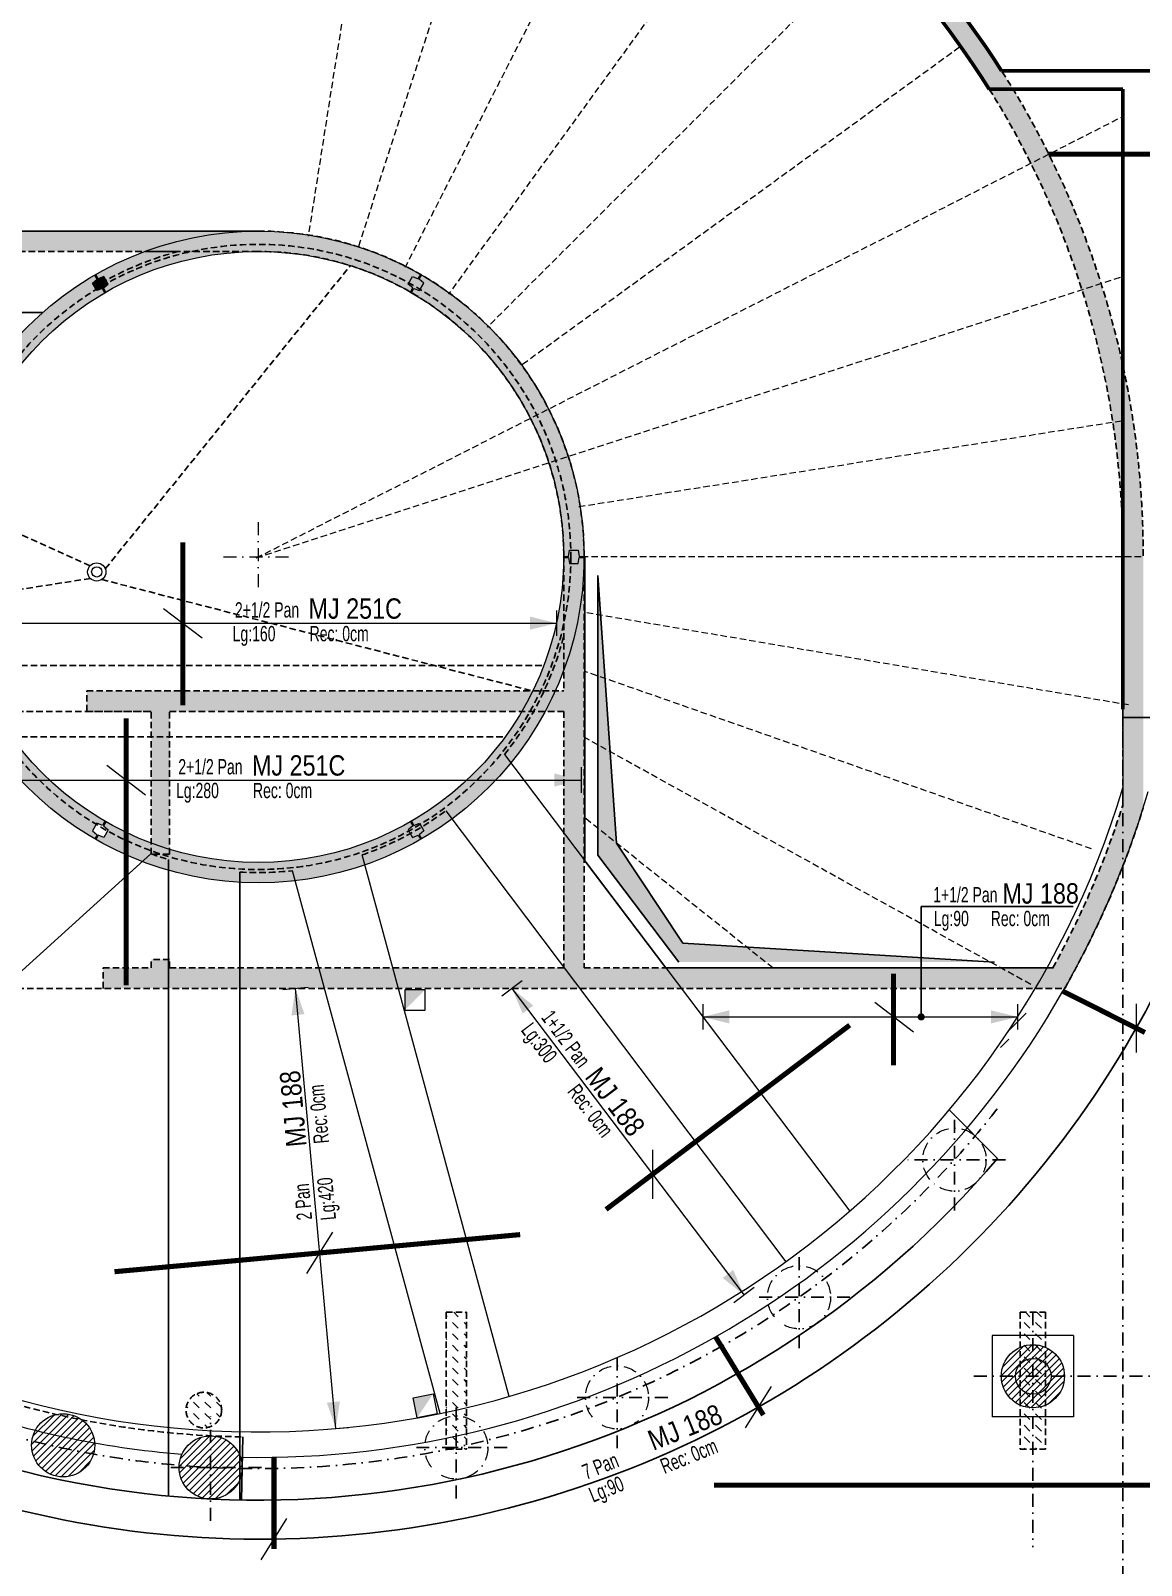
# Model space of a CAD drawing. Header units: millimetres. Extents: x 18070 to 23320, y -49066 to -44866.
# Drawn here: x 19212 to 20303, y -47975 to -46468 of the extents above; entities that cross this region are included whole.
import ezdxf

# ---------------------------------------------------------------- set-up
doc = ezdxf.new("R2010")
doc.units = ezdxf.units.MM
for name, pattern in [('CACHE', [9.524999999999999, 6.35, -3.175]), ('CACHEX2', [19.049999999999997, 12.7, -6.35]), ('TIRETPTX2', [50.8, 25.4, -12.7, 0, -12.7])]:
    doc.linetypes.add(name, pattern=pattern)
for name, color, linetype in [('01_ARMA_INF', 50, 'Continuous'), ('01_linteaux', 2, 'Continuous'), ('01_murs_sup', 2, 'CACHEX2'), ('01_poch_murs', 253, 'Continuous'), ('01_texte', 230, 'Continuous')]:
    doc.layers.add(name, color=color, linetype=linetype)
for name, color, linetype, lineweight in [('01_murs_coup', 5, 'Continuous', 60), ('01_PIEUX', 5, 'Continuous', 60), ('01_poutres', 2, 'Continuous', 18), ('01_résv', 32, 'Continuous', 9)]:
    doc.layers.add(name, color=color, linetype=linetype, lineweight=lineweight)
doc.styles.add('PATIO', font='ARIALN.TTF')
pattern_1 = [(135, (18924.73491494243, -36482.91934274104), (-11.22532015133644, 8.881784197001252e-16), [7.9375, -7.9375])]

msp = doc.modelspace()

# ---------------------------------------------------------------- hatches: boundary and pattern name
at = {"layer": '01_linteaux', "ltscale": 0.5}
h = msp.add_hatch(dxfattribs=at)
h.set_pattern_fill('DASH', color=256, scale=2.5, angle=135)
h.set_pattern_definition(pattern_1)
h.paths.add_polyline_path([(20485.5342813423, -45155.18701658654), (20093.45539899807, -45155.18701658654), (20028.39875251011, -45155.18701658654), (19909.01465041907, -45155.18643605751), (19909.01465041907, -45171.18643605751), (20028.39875251011, -45171.18701658654), (20093.45539899807, -45171.18701658654), (20469.5342813423, -45171.18701658654), (20469.5342813423, -45214.78487494629), (20485.5342813423, -45214.78487494629)])
edge = h.paths.add_edge_path()
edge.add_line((19909.01465041907, -45171.19132989904), (19909.01465041907, -45155.18154221596))
edge.add_arc((19952.25211108842, -46399.15639228192), 1244.726036363729, 91.99065690945935, 105.4374049301707)
edge.add_line((19620.92413838426, -45199.33778928166), (19625.80318137161, -45214.58948040025))
edge.add_arc((19952.25211108841, -46399.15639228194), 1228.726036363746, 100.96876842156871, 105.4074106085811, ccw=False)
edge.add_line((19718.45763075048, -45192.87789483549), (19718.45763075048, -45636.84893936849))
edge.add_line((19718.45763075048, -45636.84893936849), (19736.45763075048, -45636.84893936849))
edge.add_line((19736.45763075048, -45636.84893936849), (19736.45763075048, -45189.52817886517))
edge.add_arc((19952.25211108843, -46399.15639228193), 1228.726036363744, 92.01658912154511, 100.11500619332628, ccw=False)
edge = h.paths.add_edge_path()
edge.add_line((19531.18038225383, -45244.83136369839), (19525.67625191324, -45229.80788051534))
edge.add_arc((19952.25211108848, -46399.15639228192), 1244.726036363746, 110.0418623549682, 114.5318347731398)
edge.add_line((19435.44338836335, -45266.79088162865), (19435.44338836335, -45284.40242097103))
edge.add_arc((19952.25211108843, -46399.15639228193), 1228.726036363745, 110.0408287200942, 114.8728105389151, ccw=False)
edge = h.paths.add_edge_path()
edge.add_line((19435.44338836335, -45284.40242097103), (19435.44338836335, -45266.79088162865))
edge.add_arc((19952.25211108843, -46399.15639228193), 1244.726036363738, 114.5318347731374, 132.2435410596627)
edge.add_line((19115.44351090012, -45477.69327731059), (19115.44351090012, -45651.84778751363))
edge.add_line((19115.44351090012, -45651.84778751363), (19435.44338836335, -45651.84778751363))
edge.add_line((19435.44338836335, -45651.84778751363), (19435.44338836335, -45633.84778751363))
edge.add_line((19435.44338836335, -45633.84778751363), (19131.44351090012, -45633.84778751363))
edge.add_line((19131.44351090012, -45633.84778751363), (19131.44351090012, -45484.80366259001))
edge.add_arc((19952.25211108843, -46399.15639228193), 1228.726036363742, 114.87281053891479, 131.9141195546824, ccw=False)
edge = h.paths.add_edge_path()
edge.add_line((19572.49192625213, -45633.84778751363), (19435.44338836335, -45633.84778751363))
edge.add_line((19435.44338836335, -45633.84778751363), (19435.44338836335, -45651.84778751363))
edge.add_line((19435.44338836335, -45651.84778751363), (19554.49192641156, -45651.84778751363))
edge.add_line((19554.49192641156, -45651.84778751363), (19554.49192641156, -46108.2813889004))
edge.add_arc((19418.95982683923, -46983.34305218502), 885.4952651284777, 80.01527817756141, 81.19581832157007, ccw=False)
edge.add_line((19572.49192641156, -46111.25947880122), (19572.49192641156, -46034.12502907624))
edge.add_line((19572.49192641156, -46034.12502907624), (19926.45763071052, -46034.12502907624))
edge.add_line((19926.45763071052, -46034.12502907624), (19926.45763071052, -46257.70688740903))
edge.add_arc((19418.95982683929, -46983.34305218502), 885.4952651284707, 55.03170159053012, 88.93337311105837)
edge.add_line((19435.44338836335, -46098.00122172381), (19435.44338836335, -46118.00476795205))
edge.add_arc((19418.9598268393, -46983.34305218502), 865.4952651284641, -2.2737367544323206e-13, 88.90872238282162, ccw=False)
edge.add_line((20284.45509196776, -46983.34305218502), (20284.45509196776, -46984.53463585521))
edge.add_line((20284.45509196776, -46984.53463585522), (20304.45429022871, -46984.53463585522))
edge.add_arc((19418.95982683931, -46983.34305218502), 885.495265128459, 359.9228988132044, 397.7134231330929)
edge.add_line((20119.4576372413, -46441.67462760507), (20119.45764074513, -46129.17377057226))
edge.add_line((20119.45764074513, -46129.17377057226), (20284.45763425432, -46129.17377057226))
edge.add_line((20284.45763425432, -46129.17377057226), (20284.45763075049, -46329.17377046958))
edge.add_line((20284.45763075049, -46329.17377046958), (20304.45763075049, -46329.17377046958))
edge.add_line((20304.45763075049, -46329.17377046958), (20304.45763075049, -46108.57192010213))
edge.add_line((20304.45763075049, -46108.57192010213), (20284.45763075049, -46108.57192010213))
edge.add_line((20284.45763075049, -46108.57192010213), (20284.45763075049, -46113.17377057226))
edge.add_line((20284.45763075049, -46113.17377057225), (19944.45763071052, -46113.17377057225))
edge.add_line((19944.45763071052, -46113.17377057225), (19944.45763071053, -45843.17893171888))
edge.add_line((19944.45763071053, -45843.17893171888), (19926.45763071053, -45832.78662687347))
edge.add_line((19926.45763071053, -45832.78662687347), (19926.45763071053, -46016.12502892467))
edge.add_line((19926.45763071053, -46016.12502892467), (19572.49192625213, -46016.12502892467))
edge.add_line((19572.49192625213, -46016.12502892467), (19572.49192625213, -45633.84778751362))
edge = h.paths.add_edge_path(flags=16)
edge.add_line((19944.45763420096, -46130.17377057226), (20017.20763391185, -46130.17377057226))
edge.add_line((20017.20763391185, -46130.17377057226), (20017.20763042141, -46309.17375906421))
edge.add_line((20017.20763042141, -46309.17375906422), (19993.06576547599, -46309.17375906422))
edge.add_arc((19418.9598268393, -46983.34305218508), 885.4952651285021, 49.58310368497842, 53.59773383139115)
edge.add_line((19944.45763071052, -46270.63418968124), (19944.45763420096, -46130.17377057227))
h.paths.add_polyline_path([(19949.99291063444, -46138.17377053527), (20002.95763423821, -46138.17377053527), (19961.68767734763, -46154.78484947961), (19949.99290771417, -46265.97660699657)], flags=0)
h.paths.add_polyline_path([(20035.20763038148, -46130.17377057226), (20099.45763720137, -46130.17377057226), (20099.4576372413, -46309.17375906422), (20035.20763074089, -46309.17375906422), (20035.20763042141, -46309.17375906422)], flags=16)
h.paths.add_polyline_path([(20040.20763050128, -46138.17377053527), (20093.17235410505, -46138.17377053527), (20051.90239721446, -46154.78484947961), (20040.20762769096, -46297.94005136532)], flags=0)
edge = h.paths.add_edge_path(flags=16)
edge.add_line((20015.75493447906, -46329.17375906422), (20099.4576372413, -46329.17375906422))
edge.add_line((20099.4576372413, -46329.17375906422), (20099.4576372413, -46416.75272875635))
edge.add_arc((19418.95982683933, -46983.34305218498), 885.4952651284129, 39.78115545620441, 47.62597131947567)
at = {"layer": '01_murs_sup', "ltscale": 0.5}
h = msp.add_hatch(dxfattribs=at)
h.set_pattern_fill('DASH', color=256, scale=2.5, angle=135)
h.set_pattern_definition(pattern_1)
edge = h.paths.add_edge_path()
edge.add_line((19435.44338836335, -46664.53463585522), (19435.44338836335, -46684.53463585522))
edge.add_arc((19435.44338836335, -46984.53463585522), 300, 0, 90, ccw=False)
edge.add_line((19735.44338836335, -46984.53463585522), (19755.44097050254, -46984.53463585522))
edge.add_line((19755.44097050254, -46984.53463585522), (19755.44097050254, -46983.29068044215))
edge.add_arc((19435.44338836335, -46984.53463585522), 319.9999999999985, 0.2227299205667671, 90)
h.paths.add_polyline_path([(19435.44338836335, -46664.53463585519), (19135.44351090379, -46664.53463585519), (19135.44351090379, -46597.84305237795), (19115.44351090379, -46597.84305237795), (19115.44351090379, -46664.53463585519), (18988.61304737689, -46664.53463585519), (18988.61304737689, -46684.53463585519), (19435.44338836335, -46684.53463585519)])
h.paths.add_polyline_path([(18855.41304730946, -46664.53463585519), (18574.28898273757, -46664.53463585519), (18478.23172550834, -46984.53463585522), (18494.93703878485, -46984.53463585522), (18584.99071743725, -46684.53463585519), (18855.41304730946, -46684.53463585519)])
h.paths.add_polyline_path([(19435.44338836335, -47116.1737771608), (19267.01875473191, -47116.1737771608), (19267.01875473191, -47136.1737771608), (19330.41304730946, -47136.1737771608), (19330.41304730946, -47276.57377346772), (19348.41304730946, -47276.57377346772), (19348.41304730946, -47136.1737771608), (19435.44338836335, -47136.1737771608)])
edge = h.paths.add_edge_path()
edge.add_line((19755.44097050254, -46984.53463585522), (19735.44097050254, -46984.53463585522))
edge.add_line((19735.44097050254, -46984.53463585522), (19735.44097050254, -47116.1737771608))
edge.add_line((19735.44097050254, -47116.1737771608), (19435.44338836335, -47116.1737771608))
edge.add_line((19435.44338836335, -47116.1737771608), (19435.44338836335, -47136.1737771608))
edge.add_line((19435.44338836335, -47136.1737771608), (19735.44097050254, -47136.1737771608))
edge.add_line((19735.44097050254, -47136.1737771608), (19735.44097050254, -47388.17377232661))
edge.add_line((19735.44097050254, -47388.17377232661), (19435.44338836335, -47388.17377232661))
edge.add_line((19435.44338836335, -47388.17377232661), (19435.44338836335, -47408.17377232661))
edge.add_line((19435.44338836335, -47408.17377232661), (20227.35182875114, -47408.17377232661))
edge.add_arc((19435.44338836338, -46957.83831731274), 910.9999999999645, 330.3743608295093, 342.5367564651805)
edge.add_line((20304.45509196776, -47231.22386740369), (20304.45509196776, -46984.53463585522))
edge.add_line((20304.45509196776, -46984.53463585522), (20284.45509196776, -46984.53463585522))
edge.add_line((20284.45509196776, -46984.53463585522), (20284.45509196776, -47228.13468640176))
edge.add_arc((19435.44338836324, -46957.83831731268), 891.0000000001079, 331.11976773623934, 342.34029917019205, ccw=False)
edge.add_line((20215.6307992833, -47388.17377232661), (19755.44097050254, -47388.17377232661))
edge.add_line((19755.44097050254, -47388.17377232661), (19755.44097050254, -46984.53463585522))
h.paths.add_polyline_path([(19435.44338836335, -47388.17377232661), (19348.41304730946, -47388.17377232661), (19348.41304730946, -47379.77377360259), (19330.41304730946, -47379.77377360259), (19330.41304730946, -47388.17377232661), (19283.09291070187, -47388.17377232661), (19283.09291070187, -47408.17377232661), (19435.44338836335, -47408.17377232661)])
h.paths.add_polyline_path([(18351.40344505997, -47408.27544287835), (18983.58461931591, -47408.17377232661), (18983.58461931591, -47388.1737723266), (18373.77307516043, -47388.17377232661), (18449.41816377732, -47136.1737771608), (19142.41304742273, -47136.1737771608), (19142.41304742273, -47388.17377232661), (19086.78461945077, -47388.17377232661), (19086.78461945077, -47408.17377232661), (19179.892910567, -47408.17377232661), (19179.892910567, -47388.17377232661), (19160.41304742273, -47388.17377232661), (19160.41304742273, -47116.1737771608), (18455.42174235414, -47116.1737771608), (18494.93703878485, -46984.53463585522), (18478.23172550834, -46984.53463585522)])
h = msp.add_hatch(dxfattribs=at)
h.set_pattern_fill('DASH', color=256, scale=2.5, angle=135)
h.set_pattern_definition(pattern_1)
h.paths.add_polyline_path([(19639.93534080166, -47726.29128235606), (19619.93534080166, -47726.29128235606), (19619.93534080166, -47860.83708097167), (19639.93534080166, -47860.83708097167)])
h.paths.add_polyline_path([(20208.45763368088, -47726.29128235606), (20183.45763368088, -47726.29128235606), (20183.45763368088, -47860.83708097167), (20208.45763368088, -47860.83708097167)])
h = msp.add_hatch(dxfattribs=at)
h.set_pattern_fill('DASH', color=256, scale=2.5, angle=135)
h.set_pattern_definition([(135, (-3376.1734109852, -36504.9155691683), (-11.22532015133644, 8.881784197001252e-16), [7.9375, -7.9375])])
h.paths.add_polyline_path([(19392.26798695555, -47808.09918019835, 0.6101115208061579), (19364.59291063444, -47822.33708109206, 0.576332586662007), (19390.79657920739, -47837.51918086028)])
h.paths.add_polyline_path([(19392.26798695555, -47808.09918019835), (19390.79657920739, -47837.51918086028, 0.2687677822071408), (19399.59291063444, -47822.33708109206, 0.2421499841195044)])
at = {"layer": '01_poch_murs', "ltscale": 0.5}
h = msp.add_hatch(dxfattribs=at)
h.set_pattern_fill('DOTS', color=256, scale=2)
h.set_pattern_definition([(0, (4818.940531018579, -29823.22336142443), (1.5875, 3.175), [0, -3.175])])
edge = h.paths.add_edge_path()
edge.add_line((19718.71881641595, -47133.38030042632), (19701.01410216267, -47124.07744639063))
edge.add_arc((19435.44338836335, -46984.53463585522), 300.0000000000003, 276.5946333355052, 332.2805421464702, ccw=False)
edge.add_line((19469.8966197943, -47282.54969393781), (19453.93273070478, -47304.0000396469))
edge.add_arc((19435.44338836335, -46984.53463585522), 319.9999999999986, 273.312348763329, 332.2805421464704)
edge = h.paths.add_edge_path()
edge.add_line((19746.39257999668, -47060.1031492889), (19746.39257999668, -46984.53463585522))
edge.add_line((19746.39257999668, -46984.53463585522), (19735.44338836335, -46984.53463585522))
edge.add_arc((19435.44338836335, -46984.53463585522), 300, -27.677448900933086, 6.821210263296962e-13, ccw=False)
edge.add_line((19701.11634279804, -47123.88269390391), (19718.56230156189, -47133.29806047479))
edge.add_arc((19445.07413493783, -46987.42369074868), 309.9598506684039, 331.9252273199261, 346.4390136200825)
edge = h.paths.add_edge_path()
edge.add_line((19755.44338836335, -46984.53463585522), (19746.39257999668, -46984.53463585522))
edge.add_line((19746.39257999668, -46984.53463585522), (19746.39257999668, -47060.1031492889))
edge.add_arc((19435.44338836335, -46984.53463585521), 319.9999999999998, 346.3404843669841, 359.9999999999991)
edge = h.paths.add_edge_path()
edge.add_line((19746.39257999668, -46908.96612242154), (19746.39257999668, -46984.53463585522))
edge.add_line((19746.39257999668, -46984.53463585522), (19755.44338836335, -46984.53463585522))
edge.add_arc((19435.44338836334, -46984.53463585522), 320.0000000000036, 9.770663981455814e-13, 13.65951563301578)
edge = h.paths.add_edge_path()
edge.add_arc((19435.44338836335, -46984.53463585521), 300.000000000009, 270, 276.59463333550497, ccw=False)
edge.add_line((19435.44338836335, -47284.53463585522), (19435.44338836335, -47304.53463585522))
edge.add_arc((19435.44338836335, -46984.53463585525), 319.9999999999745, 269.9999999999987, 273.3123487633279)
edge.add_line((19453.93273070478, -47304.0000396469), (19469.8966197943, -47282.5496939378))
edge = h.paths.add_edge_path()
edge.add_line((19283.50140106524, -46720.36339405183), (19285.87660939875, -46724.47737556403))
edge.add_arc((19435.44338836335, -46984.53463585522), 300.0000000000018, 90.00000000000102, 119.90450698992771, ccw=False)
edge.add_line((19435.44338836335, -46684.53463585522), (19435.44338836335, -46664.53463585522))
edge.add_arc((19435.44338836335, -46984.53463585523), 320.0000000000146, 90.0000000000016, 119.9104753080759)
edge.add_line((19275.87659637789, -46707.15684493555), (19278.25159637787, -46711.27046560348))
edge.add_line((19278.25159637787, -46711.27046560348), (19283.94774880058, -46709.13649100726))
edge.add_line((19283.94774880057, -46709.13649100726), (19288.19755348795, -46716.49736864804))
edge.add_line((19288.19755348795, -46716.49736864805), (19283.50140106524, -46720.36339405184))
edge = h.paths.add_edge_path()
edge.add_line((19588.28377532079, -46720.86339405183), (19585.90044940419, -46724.99143563039))
edge.add_arc((19435.44338836335, -46984.53463585522), 300, 0, 59.899152323313615, ccw=False)
edge.add_line((19735.44338836335, -46984.53463585522), (19746.39257999668, -46984.53463585522))
edge.add_line((19746.39257999668, -46984.53463585522), (19746.39257999668, -46908.96612242154))
edge.add_arc((19435.44338836334, -46984.53463585522), 320.0000000000056, 13.65951563301467, 59.90545530901623)
edge.add_line((19595.90046392626, -46707.67090240175), (19593.53358000817, -46711.77046560348))
edge.add_line((19593.53358000817, -46711.77046560346), (19598.22973243089, -46715.63649100726))
edge.add_line((19598.22973243089, -46715.63649100726), (19593.97992774351, -46722.99736864804))
edge.add_line((19593.97992774351, -46722.99736864805), (19588.28377532079, -46720.86339405183))
edge = h.paths.add_edge_path()
edge.add_line((19585.03447072869, -46724.49135469463), (19587.41774991702, -46720.36339405183))
edge.add_line((19587.41774991702, -46720.36339405183), (19582.72159749431, -46716.49736864805))
edge.add_line((19582.72159749431, -46716.49736864805), (19586.97140218168, -46709.13649100727))
edge.add_line((19586.97140218168, -46709.13649100727), (19592.66755460439, -46711.27046560348))
edge.add_line((19592.66755460439, -46711.27046560348), (19595.03448233023, -46707.17082652448))
edge.add_arc((19435.44338836334, -46984.53463585522), 320.0000000000056, 60.08450469353757, 89.99999999999868)
edge.add_line((19435.44338836335, -46664.53463585522), (19435.44338836335, -46684.53463585522))
edge.add_arc((19435.44338836335, -46984.53463585522), 300, 60.09013834427719, 90, ccw=False)
edge = h.paths.add_edge_path()
edge.add_line((19282.63537566146, -47248.20587765846), (19285.0105839949, -47244.09189614638))
edge.add_arc((19435.44338836335, -46984.53463585522), 299.9999999999964, 207.6774489009329, 239.9045069899285, ccw=False)
edge.add_line((19169.77043392866, -47123.88269390391), (19147.37721763506, -47123.88269390391))
edge.add_arc((19435.44338836335, -46984.53463585522), 319.9999999999995, 205.8147386665101, 239.9104753080765)
edge.add_line((19275.01057097405, -47261.41242677484), (19277.38557097408, -47257.29880610681))
edge.add_line((19277.38557097408, -47257.29880610682), (19272.68941855137, -47253.43278070302))
edge.add_line((19272.68941855137, -47253.43278070302), (19276.93922323875, -47246.07190306224))
edge.add_line((19276.93922323875, -47246.07190306224), (19282.63537566146, -47248.20587765846))
edge = h.paths.add_edge_path()
edge.add_line((19285.87660939869, -47244.59189614636), (19283.50140106524, -47248.70587765845))
edge.add_line((19283.50140106524, -47248.70587765845), (19288.19755348795, -47252.57190306223))
edge.add_line((19288.19755348795, -47252.57190306223), (19283.94774880057, -47259.93278070301))
edge.add_line((19283.94774880057, -47259.93278070302), (19278.25159637786, -47257.79880610681))
edge.add_line((19278.25159637786, -47257.7988061068), (19275.87659637783, -47261.91242677483))
edge.add_arc((19435.44338836335, -46984.53463585522), 319.9999999999995, 240.0895246919099, 269.9999999999996)
edge.add_line((19435.44338836335, -47304.53463585522), (19435.44338836335, -47284.53463585522))
edge.add_arc((19435.44338836335, -46984.53463585522), 299.9999999999964, 240.09549301005768, 270, ccw=False)
edge = h.paths.add_edge_path()
edge.add_line((19130.69206843467, -46984.02671628314), (19135.4438050303, -46984.03463585513))
edge.add_arc((19435.44338836335, -46984.53463585522), 300, 120.0954930100568, 179.9045069899198, ccw=False)
edge.add_line((19285.01058399497, -46724.97737556403), (19282.63537566146, -46720.86339405183))
edge.add_line((19282.63537566146, -46720.86339405183), (19276.93922323875, -46722.99736864805))
edge.add_line((19276.93922323875, -46722.99736864805), (19272.68941855137, -46715.63649100726))
edge.add_line((19272.68941855137, -46715.63649100726), (19277.38557097408, -46711.77046560348))
edge.add_line((19277.38557097408, -46711.77046560348), (19275.01057097411, -46707.65684493555))
edge.add_arc((19435.44338836337, -46984.53463585523), 320.0000000000282, 120.0895246919103, 164.9668322005927)
edge.add_line((19126.39512039793, -46901.53362340611), (19126.39512039793, -46978.03463585515))
edge.add_line((19126.39512039793, -46978.03463585515), (19129.69338836334, -46978.03463585515))
edge.add_line((19129.69338836334, -46978.03463585515), (19130.69206843467, -46984.02671628314))
edge = h.paths.add_edge_path()
edge.add_line((19129.69338836334, -46991.03463585516), (19126.39512039793, -46991.03463585517))
edge.add_line((19126.39512039793, -46991.03463585516), (19126.39512039793, -47067.53564830432))
edge.add_arc((19435.44338836354, -46984.53463585515), 320.0000000002, 195.0331677994085, 205.8147386665079)
edge.add_line((19147.37721763506, -47123.88269390391), (19169.77043392866, -47123.88269390391))
edge.add_arc((19435.44338836331, -46984.53463585523), 299.9999999999652, 180.0954930100476, 207.6774489009338, ccw=False)
edge.add_line((19135.4438050303, -46985.03463585515), (19130.69206843467, -46985.04255542714))
edge.add_line((19130.69206843467, -46985.04255542714), (19129.69338836334, -46991.03463585516))
h = msp.add_hatch(color=256, dxfattribs=at)
h.dxf.hatch_style = 1
h.paths.add_polyline_path([(19283.93156167279, -46709.13649100726), (19278.23540925008, -46711.27046560348), (19277.04781159377, -46709.2134861238), (19276.18178618999, -46709.7134861238), (19277.3693838463, -46711.77046560348), (19272.67323142359, -46715.63649100726), (19276.92303611097, -46722.99736864805), (19282.61918853368, -46720.86339405183), (19283.80668853368, -46722.92020438582), (19284.67271393746, -46722.42020438582), (19283.48521393746, -46720.36339405183), (19288.18136636017, -46716.49736864805)])
h = msp.add_hatch(color=256, dxfattribs=at)
h.dxf.hatch_style = 1
h.paths.add_polyline_path([(19771.63852469813, -47041.72530254566), (19768.92170179075, -47041.26313966302), (19768.92170179075, -47101.37269507426), (19775.97881492211, -47103.84523787166)])
h.paths.add_polyline_path([(19768.92170179075, -47002.84106794612), (19768.92170179075, -47041.26313966302), (19771.63852469813, -47041.72530254566)])
h.paths.add_polyline_path([(19777.37882240882, -47123.88269390391), (19768.92170179075, -47123.88269390391), (19768.92170179075, -47159.75915682191), (19780.30334331888, -47165.73958374707)])
h.paths.add_polyline_path([(19775.97881492211, -47103.84523787166), (19768.92170179075, -47101.37269507426), (19768.92170179075, -47123.88269390391), (19777.37882240882, -47123.88269390391)])
h.paths.add_polyline_path([(19781.00551901476, -47175.78939759936), (19768.92170179075, -47169.10149004462), (19768.92170179075, -47250.90912435408), (19787.27859873098, -47265.5721739017)])
h.paths.add_polyline_path([(19780.30334331888, -47165.73958374707), (19768.92170179075, -47159.75915682191), (19768.92170179075, -47169.10149004462), (19781.00551901476, -47175.78939759936)])
h.paths.add_polyline_path([(19768.92170179075, -47250.90912435408), (19768.92170179075, -47259.67878904824), (19805.01758880633, -47292.32689464523), (19787.27859873098, -47265.5721739017)])
h.paths.add_polyline_path([(19768.92170179075, -47259.67878904824), (19768.92170179075, -47277.28719212582), (19848.46859077771, -47382.44669143909), (19904.65442663987, -47382.44669143909), (19886.29142869004, -47365.83767734603), (19852.3853234517, -47363.7689839246), (19805.01758880633, -47292.32689464523)])
h.paths.add_polyline_path([(19914.99496710646, -47367.58894959262), (19886.29142869004, -47365.83767734603), (19904.65442663987, -47382.44669143909), (19933.59560232592, -47382.44669143909)])
h.paths.add_polyline_path([(19914.99496710646, -47367.58894959262), (19933.59560232592, -47382.44669143909), (20154.39718843139, -47382.44669143909), (20153.88701465802, -47382.16433074381)])
h = msp.add_hatch(dxfattribs=at)
h.set_pattern_fill('ANSI31', color=256, scale=2)
h.set_pattern_definition([(45, (-3376.1734109852, -36504.9155691683), (-4.490128060534576, 4.490128060534577), [])])
h.paths.add_polyline_path([(20189.45313584405, -47432.54907209302), (20189.45313584405, -47423.09663341689, -0.01290059025900647), (20164.45313584405, -47461.36665621542), (20164.45313584405, -47470.11342707125, 0.01266279094828498)])
h = msp.add_hatch(dxfattribs=at)
h.set_pattern_fill('ANSI31', color=256, scale=1.5)
h.set_pattern_definition([(45, (1987.465301440427, -39085.85836605733), (-3.367596045400932, 3.367596045400933), [])])
h.paths.add_polyline_path([(20196.15763368088, -47758.12604114874, 0.4142135623730951), (20165.15763368088, -47789.12604114874), (20196.15763368088, -47789.12604114874)])
h.paths.add_polyline_path([(20196.15763368088, -47789.12604114874), (20165.15763368088, -47789.12604114874, 0.4142135623730951), (20196.15763368088, -47820.12604114874)])
h.paths.add_polyline_path([(20196.15763368088, -47758.12604114874), (20196.15763368088, -47789.12604114874), (20227.15763368088, -47789.12604114874, 0.4142135623730951)])
h.paths.add_polyline_path([(20227.15763368088, -47789.12604114874), (20196.15763368088, -47789.12604114874), (20196.15763368088, -47820.12604114874, 0.4142135623730951)])
h = msp.add_hatch(dxfattribs=at)
h.set_pattern_fill('ANSI31', color=256, scale=1.5)
h.set_pattern_definition([(45, (1035.240722369399, -39153.64789407689), (-3.367596045400932, 3.367596045400933), [])])
h.paths.add_polyline_path([(19243.93305460985, -47825.9155691683, 0.4142135623730951), (19212.93305460985, -47856.9155691683), (19243.93305460985, -47856.9155691683)])
h.paths.add_polyline_path([(19243.93305460985, -47856.9155691683), (19212.93305460985, -47856.9155691683, 0.4142135623730951), (19243.93305460985, -47887.9155691683)])
h.paths.add_polyline_path([(19243.93305460985, -47825.9155691683), (19243.93305460985, -47856.9155691683), (19274.93305460985, -47856.9155691683, 0.4142135623730951)])
h.paths.add_polyline_path([(19274.93305460985, -47856.9155691683), (19243.93305460985, -47856.9155691683), (19243.93305460985, -47887.9155691683, 0.4142135623730951)])
h = msp.add_hatch(dxfattribs=at)
h.set_pattern_fill('ANSI31', color=256, scale=1.5)
h.set_pattern_definition([(45, (1180.046903339942, -39175.38697684664), (-3.367596045400932, 3.367596045400933), [])])
h.paths.add_polyline_path([(19388.73923558039, -47847.65465193805, 0.4142135623730951), (19357.73923558039, -47878.65465193805), (19388.73923558039, -47878.65465193805)])
h.paths.add_polyline_path([(19388.73923558039, -47878.65465193805), (19357.73923558039, -47878.65465193805, 0.4142135623730951), (19388.73923558039, -47909.65465193805)])
h.paths.add_polyline_path([(19388.73923558039, -47847.65465193805), (19388.73923558039, -47878.65465193805), (19419.73923558039, -47878.65465193805, 0.4142135623730951)])
h.paths.add_polyline_path([(19419.73923558039, -47878.65465193805), (19388.73923558039, -47878.65465193805), (19388.73923558039, -47909.65465193805, 0.4142135623730951)])

# ---------------------------------------------------------------- linework, layer by layer
at = {"layer": '01_ARMA_INF', "linetype": 'CACHE', "lineweight": 0, "ltscale": 4, "const_width": 5, "flags": 128}
for points in [[(20211.78453714308, -46588.9690630622), (20446.70832082376, -46588.9690630622)], [(19361.33781351845, -46970.27253180552), (19361.33781351846, -47130.27253180552)], [(19305.76390138328, -47143.16094586084), (19305.76390138329, -47405.17377232661)], [(20059.17629402546, -47393.64124257331), (20059.17629402546, -47483.64124257331)], [(20225.68915458008, -47411.08508120247), (20306.09930484206, -47451.51041651145)], [(19776.97948302913, -47625.33041407818), (20016.23782072899, -47444.3457521836)], [(19294.35354592431, -47686.47075657237), (19692.68935393948, -47650.02100961988)], [(19884.53877442292, -47750.45066532403), (19931.49145348883, -47827.2324725998)], [(19450.97786849143, -47868.70585978372), (19450.97786849143, -47958.70585978372)], [(19883.00825873258, -47896.00434204598), (20483.00825873258, -47896.00434204598)]]:
    msp.add_lwpolyline(points, dxfattribs=at)
at = {"layer": '01_linteaux', "ltscale": 0.5}
for p, q in [((19435.44338836332, -46664.53463585519), (18644.30102478326, -46664.53463585519)), ((19357.34089160437, -46684.53463585519), (19325.0332296808, -46684.53463585519)), ((19223.78328347821, -46744.53463585519), (18620.26991068197, -46744.53463585519)), ((19756.09593363453, -46984.53463585522), (19756.09593363453, -47283.0303514557)), ((19756.09593363453, -47283.0303514557), (19835.64282262149, -47388.18985076898)), ((19835.64282262149, -47388.18985076898), (20216.28576240681, -47388.18985076898))]:
    msp.add_line(p, q, dxfattribs=at)
at = {"layer": '01_linteaux', "linetype": 'TIRETPTX2', "ltscale": 0.5}
for p, q in [((20284.41456712285, -47134.173776611), (20284.41456712285, -48093.473776611)), ((20119.12732647137, -47626.43372044235), (20119.12732647137, -47526.43372044235)), ((20169.12732647137, -47576.43372044235), (20069.12732647137, -47576.43372044235)), ((19966.49652973928, -47761.54022193732), (19966.49652973928, -47661.54022193732)), ((20016.49652973928, -47711.54022193732), (19916.49652973928, -47711.54022193732)), ((20196.15763368088, -47726.16791260509), (20196.15763368088, -47956.98413476828)), ((19787.76965768515, -47859.85795221466), (19787.76965768515, -47759.85795221466)), ((20584.29322324147, -47789.12604114874), (20132.79950513722, -47789.12604114874)), ((19629.93534080166, -47909.09126761953), (19629.93534080166, -47809.09126761953)), ((19837.76965768515, -47809.85795221466), (19737.76965768515, -47809.85795221466)), ((19388.73923558039, -47930.95465193805), (19388.73923558039, -47828.65465193805)), ((19679.93534080166, -47859.09126761953), (19579.93534080166, -47859.09126761953)), ((19438.73923558039, -47878.65465193805), (19338.73923558039, -47878.65465193805))]:
    msp.add_line(p, q, dxfattribs=at)
at = {"layer": '01_linteaux', "linetype": 'Continuous', "ltscale": 0.5}
for p, q in [((20284.45313584405, -47142.17377688424), (20312.95763429396, -47142.17377688424)), ((20114.07204458176, -47527.45147284829), (20161.48738583635, -47575.14627427864)), ((19419.19271925005, -47910.69975306997), (19420.24995060894, -47848.70876774263))]:
    msp.add_line(p, q, dxfattribs=at)
at = {"layer": '01_linteaux', "ltscale": 0.5}
for points in [[(19347.47551006609, -47906.76963853037), (19347.47551006609, -47281.79151531788)], [(19417.47551006609, -47910.66891891486), (19417.47551006609, -47294.01348060796)]]:
    msp.add_lwpolyline(points, dxfattribs=at)
at = {"layer": '01_linteaux', "linetype": 'TIRETPTX2', "ltscale": 0.5}
msp.add_arc((19435.44338836335, -46957.83831731272), 922.0000000000022, 186.4389118412268, 321.9287470649615, dxfattribs=at)
at = {"layer": '01_linteaux', "linetype": 'CACHEX2', "ltscale": 0.5}
msp.add_arc((19435.44338836335, -46957.83831731272), 890.9999999999993, 190.7402776953467, 269.0229382124778, dxfattribs=at)
at = {"layer": '01_linteaux', "linetype": 'Continuous', "ltscale": 0.5}
msp.add_arc((19435.44338836335, -46957.83831731272), 952.9999999999993, 190.4301999001015, 319.6276502968661, dxfattribs=at)
at = {"layer": '01_murs_coup', "ltscale": 0.5}
for p, q in [((20576.41371897856, -46507.17377732122), (20165.40783824277, -46507.17377732122)), ((20153.11640577197, -46525.17377732122), (20284.41159708113, -46525.17377732122)), ((20284.41159708113, -46525.17377732122), (20284.41159708114, -47134.17377671317))]:
    msp.add_line(p, q, dxfattribs=at)
at = {"layer": '01_murs_coup', "linetype": 'Continuous', "lineweight": 5, "ltscale": 0.5}
for p, q in [((20165.52843469835, -46507.17377732122), (20569.78428132982, -46507.17377732122)), ((20165.52843469835, -46507.17377732122), (20569.78428132982, -46507.17377732122)), ((20153.23700170623, -46525.17377732122), (20284.4550930154, -46525.17377732122)), ((20153.23700170623, -46525.17377732122), (20284.4550930154, -46525.17377732122)), ((20284.4550930154, -46525.17377737456), (20153.23700173952, -46525.17377737456)), ((20284.4550930154, -46525.17377737456), (20153.23700173952, -46525.17377737456)), ((20284.4550930154, -46525.17377732122), (20284.4550930154, -47228.13468311109)), ((19272.68941855137, -46715.63649100726), (19277.38557097407, -46711.77046560348)), ((19276.93922323875, -46722.99736864805), (19272.68941855137, -46715.63649100726)), ((19277.38557097408, -46711.77046560348), (19275.01037566146, -46707.65650664413)), ((19278.25159637786, -46711.27046560348), (19275.87640106524, -46707.15650664413)), ((19283.94774880057, -46709.13649100726), (19278.25159637786, -46711.27046560348)), ((19283.50140106524, -46720.36339405183), (19288.19755348795, -46716.49736864805)), ((19288.19755348795, -46716.49736864805), (19283.94774880057, -46709.13649100726)), ((19582.72159749431, -46716.49736864805), (19586.97140218168, -46709.13649100726)), ((19587.41774991701, -46720.36339405183), (19582.72159749431, -46716.49736864805)), ((19586.97140218168, -46709.13649100726), (19592.6675546044, -46711.27046560348)), ((19592.66755460439, -46711.27046560348), (19595.04274991701, -46707.15650664413)), ((19593.53358000818, -46711.77046560348), (19595.9087753208, -46707.65650664413)), ((19598.22973243089, -46715.63649100726), (19593.53358000818, -46711.77046560348)), ((19593.97992774351, -46722.99736864805), (19598.22973243089, -46715.63649100726)), ((19282.63537566146, -46720.86339405183), (19276.93922323875, -46722.99736864805)), ((19285.01037566146, -46724.97701471981), (19282.63537566146, -46720.86339405183)), ((19285.87640106524, -46724.47701471981), (19283.50140106524, -46720.36339405183)), ((19585.04274991701, -46724.47701471981), (19587.41774991702, -46720.36339405183)), ((19585.9087753208, -46724.97701471981), (19588.2837753208, -46720.86339405183)), ((19588.2837753208, -46720.86339405183), (19593.97992774351, -46722.99736864805)), ((19735.47534595195, -46984.03463585515), (19740.22708254759, -46984.02671628314)), ((19735.47534595195, -46985.03463585515), (19740.22708254758, -46985.04255542714)), ((19740.22576261892, -46984.03463585515), (19741.22576261892, -46978.03463585515)), ((19740.22576261892, -46985.03463585516), (19741.22576261892, -46991.03463585516)), ((19741.22576261892, -46978.03463585515), (19749.72537199367, -46978.03463585515)), ((19749.72537199367, -46978.03463585515), (19750.72537199368, -46984.03463585516)), ((19749.72537199368, -46991.03463585516), (19750.72537199369, -46985.03463585516)), ((19750.72113704582, -46984.00922616803), (19755.47531817415, -46984.00130252181)), ((19750.72113704584, -46985.06004554225), (19755.47531817415, -46985.06796918847)), ((19741.22576261892, -46991.03463585516), (19749.72537199368, -46991.03463585516)), ((19276.93922323875, -47246.07190306223), (19272.68941855137, -47253.43278070302)), ((19282.63537566146, -47248.20587765845), (19276.93922323875, -47246.07190306223)), ((19285.01037566146, -47244.09225699048), (19282.63537566146, -47248.20587765846)), ((19285.87640106524, -47244.59225699048), (19283.50140106524, -47248.70587765845)), ((19272.68941855137, -47253.43278070302), (19277.38557097407, -47257.2988061068)), ((19277.38557097408, -47257.29880610682), (19275.01037566146, -47261.41276506617)), ((19278.25159637786, -47257.7988061068), (19275.87640106524, -47261.91276506617)), ((19283.94774880057, -47259.93278070302), (19278.25159637786, -47257.7988061068)), ((19283.50140106524, -47248.70587765845), (19288.19755348795, -47252.57190306224)), ((19288.19755348795, -47252.57190306224), (19283.94774880057, -47259.93278070302))]:
    msp.add_line(p, q, dxfattribs=at)
at = {"layer": '01_murs_coup', "linetype": 'TIRETPTX2', "lineweight": 5, "ltscale": 0.5}
for p, q in [((19435.44338836335, -46950.45722231573), (19435.44338836335, -47018.61204939471)), ((19401.36597482386, -46984.53463585522), (19469.52080190284, -46984.53463585522))]:
    msp.add_line(p, q, dxfattribs=at)
at = {"layer": '01_murs_coup', "linetype": 'Continuous', "lineweight": 5, "ltscale": 0.5}
for points in [[(19585.04274991701, -47244.59225699048), (19587.41774991701, -47248.70587765845), (19582.72159749431, -47252.57190306224), (19586.97140218168, -47259.93278070302), (19592.6675546044, -47257.7988061068), (19595.04274991701, -47261.91276506617)], [(19585.9087753208, -47244.09225699048), (19588.2837753208, -47248.20587765845), (19593.97992774351, -47246.07190306223), (19598.22973243089, -47253.43278070302), (19593.53358000818, -47257.2988061068), (19595.9087753208, -47261.41276506617)]]:
    msp.add_lwpolyline(points, dxfattribs=at)
for centre, radius in [((19435.44338836335, -46984.53463585522), 320), ((19435.44338836335, -46984.53463585522), 300), ((20196.45732171876, -47789.12604114874), 17.5)]:
    msp.add_circle(centre, radius, dxfattribs=at)
at = {"layer": '01_murs_coup', "ltscale": 0.5}
for centre, radius, start in [((19418.83923090503, -46983.34305218502), 885.4952651284653, 32.5301571263323), ((19418.83923090503, -46983.34305218504), 865.4952651284699, 31.96305782135872)]:
    msp.add_arc(centre, radius, start, 90, dxfattribs=at)
at = {"layer": '01_murs_coup', "linetype": 'Continuous', "lineweight": 5, "ltscale": 0.5}
for centre, radius, start, end in [((19418.9598268393, -46983.34305218502), 865.4952651284673, 31.96305782135872, 90), ((19418.95982683929, -46983.34305218502), 865.4952651284699, 31.96305782135872, 89.23381750502224), ((19418.95982683969, -46983.34305218475), 885.4952651279791, 32.5301571263323, 37.7134231412809), ((19435.44338836335, -46957.83831731272), 885.9999999999993, 190.7666960635663, 343.3859497625303), ((19435.44338836335, -46957.83831731272), 910.9999999999993, 330.1635020870614, 343.6080541002573), ((19435.44338836335, -46957.83831731272), 910.9999999999993, 268.9084142577829, 330.1635020870614), ((19435.44338836335, -46957.83831731272), 910.9999999999993, 250.4461941004198, 265.2844348553623)]:
    msp.add_arc(centre, radius, start, end, dxfattribs=at)
at = {"layer": '01_murs_sup', "ltscale": 0.5}
for p, q in [((19435.44338836332, -46664.53463585519), (19135.44351090379, -46664.53463585519)), ((19270.42176603053, -46993.09954290581), (18584.99071743725, -46684.53463585519)), ((19435.44338836335, -46684.53463585519), (18988.41304737689, -46684.53463585519)), ((19285.29685128091, -46996.12156228733), (19525.88238112353, -46698.49130244483)), ((19735.44097050254, -46983.33018135736), (19735.44097050254, -47116.1737771608)), ((19755.44097050254, -46983.29068044221), (19755.44097050254, -47388.17377232661)), ((20284.45509196776, -47228.13468640175), (20284.45509196776, -46983.34305218502)), ((19270.7321416941, -47005.68754543912), (18564.86692906898, -47116.1737771608)), ((19281.87529637217, -47006.67543997972), (19705.01923386203, -47116.1737771608)), ((19155.03637428986, -47091.1737771608), (19715.85040243683, -47091.1737771608)), ((19267.01875473191, -47116.1737771608), (19735.44097050254, -47116.1737771608)), ((19267.01875473191, -47136.1737771608), (19267.01875473191, -47116.1737771608)), ((19160.41304742273, -47136.17377716079), (19330.41304730946, -47136.1737771608)), ((19267.01875473191, -47136.1737771608), (19330.41304730946, -47136.1737771608)), ((19330.41304730946, -47276.57377346772), (19330.41304730946, -47136.1737771608)), ((19348.41304730946, -47136.1737771608), (19735.44097050254, -47136.1737771608)), ((19348.41304730946, -47276.57377346772), (19348.41304730946, -47136.1737771608)), ((19735.44097050254, -47136.1737771608), (19735.44097050254, -47388.17377232661)), ((19192.95913370168, -47161.1737771608), (19677.92764302502, -47161.1737771608)), ((19348.41304730946, -47276.57377346772), (19330.41304730946, -47276.57377346772)), ((19330.41304730946, -47388.17377232661), (19330.41304730946, -47379.77377360259)), ((19348.41304730946, -47379.77377360259), (19330.41304730946, -47379.77377360259)), ((19330.41304730946, -47388.17377232661), (19330.41304730946, -47379.77377360259)), ((19348.41304730946, -47388.17377232661), (19348.41304730946, -47379.77377360259)), ((19348.41304730946, -47388.17377232661), (19348.41304730946, -47379.77377360259)), ((19283.09291070187, -47388.17377232661), (19330.41304730946, -47388.17377232661)), ((19283.09291070187, -47388.17377232661), (19330.41304730946, -47388.17377232661)), ((19283.09291070187, -47408.17377232661), (19283.09291070187, -47388.17377232661)), ((19348.41304730946, -47388.17377232661), (19735.44097050254, -47388.17377232661)), ((19755.44097050254, -47388.17377232661), (20215.6307992833, -47388.17377232661)), ((19179.892910567, -47408.17377232661), (20227.35182875114, -47408.17377232661)), ((19619.93534080166, -47726.29128235606), (19619.93534080166, -47860.83708097167)), ((19619.93534080166, -47726.29128235606), (19619.93534080166, -47860.83708097167)), ((19619.93534080166, -47726.29128235606), (19639.93534080166, -47726.29128235606)), ((19639.93534080166, -47726.29128235606), (19639.93534080166, -47860.83708097167)), ((19639.93534080166, -47726.29128235606), (19639.93534080166, -47860.83708097167)), ((20183.65763368088, -47726.29128235606), (20183.65763368088, -47860.63708097168)), ((20183.65763368088, -47726.29128235606), (20183.65763368088, -47860.63708097168)), ((20183.65763368088, -47726.29128235606), (20208.65763368088, -47726.29128235606)), ((20208.65763368088, -47726.29128235606), (20208.65763368088, -47860.63708097168)), ((20208.65763368088, -47726.29128235606), (20208.65763368088, -47860.63708097168)), ((19619.93534080166, -47860.83708097167), (19639.93534080166, -47860.83708097167)), ((20183.65763368088, -47860.63708097168), (20208.65763368088, -47860.63708097168))]:
    msp.add_line(p, q, dxfattribs=at)
for centre, radius in [((19435.44338836335, -46984.53463585522), 307), ((19382.09291063444, -47822.33708109206), 17.50000000000012)]:
    msp.add_circle(centre, radius, dxfattribs=at)
for centre, radius, start, end in [((19418.9598268393, -46983.34305218502), 865.4952651284675, 0, 90), ((19418.95982683929, -46983.34305218502), 885.4952651284699, 0, 37.71342313282814), ((19435.44338836335, -46984.53463585522), 320.0000000000003, 0.2227299206994537, 90), ((19435.44338836335, -46984.53463585522), 310, 104.5925506020445, 120.7559713302071), ((19435.44338836335, -46984.53463585522), 299.9999999999994, 0.2300344827584201, 90), ((19435.44338836335, -46984.53463585522), 310, 321.2303943877525, 345.4056757671577), ((19435.44338836324, -46957.83831731266), 891.000000000111, 331.1197677364177, 342.340299170071), ((19435.44338836335, -46984.53463585522), 310, 289.2325288241681, 306.4876979793385), ((19435.44338836338, -46957.83831731274), 910.9999999999651, 330.3743608292947, 342.53675646526), ((19435.44338836335, -46984.53463585522), 310, 250.1341793254684, 253.5148187847797), ((19435.44338836335, -46984.53463585522), 310, 266.6772229500262, 276.2551925590172)]:
    msp.add_arc(centre, radius, start, end, dxfattribs=at)
at = {"layer": '01_PIEUX', "color": 2, "linetype": 'Continuous', "lineweight": 5, "ltscale": 0.5}
for p, q in [((20156.15763368088, -47749.12604114874), (20156.15763368088, -47829.12604114874)), ((20236.15763368088, -47749.12604114874), (20156.15763368088, -47749.12604114874)), ((20236.15763368088, -47749.12604114874), (20236.15763368088, -47829.12604114874)), ((20236.15763368088, -47829.12604114874), (20156.15763368088, -47829.12604114874))]:
    msp.add_line(p, q, dxfattribs=at)
at = {"layer": '01_PIEUX', "linetype": 'TIRETPTX2', "lineweight": 5, "ltscale": 0.5}
for centre in [(20119.12732647137, -47576.43372044235), (19966.49652973928, -47711.54022193732), (19787.76965768515, -47809.85795221466), (19629.93534080166, -47859.09126761953)]:
    msp.add_circle(centre, 31, dxfattribs=at)
at = {"layer": '01_PIEUX', "linetype": 'Continuous', "lineweight": 5, "ltscale": 0.5}
for centre in [(20196.15763368088, -47789.12604114874), (19243.93305460985, -47856.9155691683), (19388.73923558039, -47878.65465193805)]:
    msp.add_circle(centre, 31, dxfattribs=at)
at = {"layer": '01_poch_murs', "linetype": 'CACHEX2', "lineweight": 5, "ltscale": 0.5}
for p, q in [((19569.03789552566, -46132.01908321341), (19484.57281995972, -46669.36561477916)), ((19700.1620928968, -46166.06137069078), (19533.31356975759, -46681.10184934597)), ((19823.99888308447, -46219.95156079772), (19579.60413647636, -46700.29704004254)), ((19937.63032290249, -46292.21451054312), (19622.3169757267, -46726.47410286489)), ((20038.42739470242, -46380.97221679914), (19660.41298182039, -46758.98862952416)), ((20124.09738300831, -46483.9987822433), (19692.96555470232, -46797.04456163637)), ((19433.77269341332, -46985.38589745059), (20283.1701745241, -46552.5962640882)), ((19433.57874995892, -46985.38589745059), (20283.16893336936, -46709.33731313442)), ((19750.21614622531, -46935.14197478863), (20283.16781374026, -46850.73131956521)), ((20302.39725289333, -46984.53463585806), (19755.44338836335, -46984.53463585627)), ((20290.11917088732, -47129.92483494201), (19755.44097050254, -47038.96991193172)), ((20253.6326972347, -47271.19690765269), (19755.44097050254, -47096.64956191342)), ((20193.97129850374, -47404.34937209195), (19755.44097050254, -47161.64044665456)), ((19940.76542285193, -47388.17377232661), (19755.44097050254, -47240.14103912373))]:
    msp.add_line(p, q, dxfattribs=at)
at = {"layer": '01_poch_murs', "ltscale": 0.5}
for p, q in [((19768.92170179075, -47002.84106794612), (19768.92170179075, -47277.28719212582)), ((19787.27859873098, -47265.5721739017), (19768.92170179075, -47002.84106794612)), ((19852.3853234517, -47363.7689839246), (19787.27859873098, -47265.5721739017)), ((19768.92170179075, -47277.28719212582), (19848.46859077771, -47382.44669143909)), ((20158.51493649055, -47382.44669143909), (19852.3853234517, -47363.7689839246))]:
    msp.add_line(p, q, dxfattribs=at)
at = {"layer": '01_poutres', "ltscale": 0.5}
for p, q in [((19681.95639971681, -47808.85379028218), (19537.55824064845, -47277.23338361952)), ((19613.98569445045, -47825.66240371335), (19469.22004689341, -47292.68904088384))]:
    msp.add_line(p, q, dxfattribs=at)
for points in [[(19677.14116815409, -47178.65362834236), (20016.23306146792, -47626.92676857689)], [(19619.78494302281, -47233.76984850731), (19953.44576207405, -47676.63560503024)], [(19330.09963211459, -47276.08684905108), (18901.2493653002, -47664.68536280673)]]:
    msp.add_lwpolyline(points, dxfattribs=at)
at = {"layer": '01_résv', "ltscale": 0.5}
for p, q in [((19599.46641447331, -47409.55623396221), (19579.46641447331, -47409.55623396221)), ((19579.46641447331, -47409.55623396221), (19579.46641447331, -47429.55623396221)), ((19599.46641447331, -47429.55623396221), (19599.46641447331, -47409.55623396221)), ((19579.46641447331, -47429.55623396221), (19599.46641447331, -47429.55623396221)), ((19587.48600670744, -47810.39136879363), (19607.09619261185, -47806.46191478647)), ((19591.41546071459, -47830.00155469804), (19587.48600670744, -47810.39136879363)), ((19607.09619261185, -47806.46191478647), (19611.025646619, -47826.07210069089)), ((19611.025646619, -47826.07210069089), (19591.41546071459, -47830.00155469804))]:
    msp.add_line(p, q, dxfattribs=at)
for radius in [8.938075896623166, 5]:
    msp.add_circle((19276.91936746832, -46999.23716266346), radius, dxfattribs=at)
for points in [[(19579.46641447331, -47429.55623396221), (19579.46641447331, -47409.55623396221), (19599.46641447331, -47409.55623396221)], [(19591.41546071459, -47830.00155469804), (19587.48600670744, -47810.39136879364), (19607.09619261185, -47806.46191478647)]]:
    msp.add_solid(points, dxfattribs=at)
at = {"layer": '01_texte', "linetype": 'Continuous', "lineweight": 0}
for p, q in [((19342.30200590349, -47035.03796126753), (19380.37362113343, -47064.04679428793)), ((19142.57141379061, -47049.54237777773), (19728.31536374213, -47049.54237777773)), ((19728.31536319474, -47037.06229354288), (19728.31536319474, -47062.0224622836)), ((19286.72809376832, -47189.08025315048), (19324.79970899826, -47218.08908617088)), ((19752.44097022885, -47191.10458535807), (19752.44097022885, -47216.06475409878)), ((19164.46857144521, -47203.58466966067), (19752.44097022885, -47203.58466966067)), ((19459.67070078876, -47409.31101184099), (19484.52702324759, -47407.03653225477)), ((19511.64710456278, -47840.43248115093), (19472.0988619507, -47408.17377205406)), ((19694.54790702311, -47400.64475949266), (19674.64147875107, -47415.70278516056)), ((19684.5946928871, -47408.17377232661), (19912.46703961335, -47709.41675233808)), ((19871.99224949252, -47423.76302880475), (19871.99224949252, -47448.72319754546)), ((20040.90971758559, -47421.73869666491), (20078.98133281554, -47450.74752968531)), ((20181.18117827068, -47423.76302880475), (20181.18117827068, -47448.72319754546)), ((20297.69540826664, -47423.31152124828), (20297.52798574364, -47471.17520528035)), ((19871.99224949252, -47436.24311317511), (20181.18117827068, -47436.24311317511)), ((19822.63694562497, -47566.92474742638), (19822.46952310197, -47614.78843145845)), ((19483.16139687224, -47688.31352115975), (19508.58028737113, -47647.75689056464)), ((19922.42025369533, -47701.887739545), (19902.5138254233, -47716.94576521291)), ((19913.97203021408, -47839.65426715873), (19939.39092071297, -47799.09763656362)), ((19499.21894333338, -47841.56972094404), (19524.07526579219, -47839.29524135782)), ((19438.26556154386, -47969.32740089954), (19463.68445204275, -47928.77077030443))]:
    msp.add_line(p, q, dxfattribs=at)
at = {"layer": '01_texte', "ltscale": 200}
for p, q in [((20096.68485902572, -47327.91465034446), (20086.48564255934, -47327.91465034446)), ((20086.48564255934, -47327.91465034446), (20086.48564255934, -47436.24311317511)), ((20096.68485902572, -47327.91465034446), (20235.65717581406, -47327.91465034446))]:
    msp.add_line(p, q, dxfattribs=at)
at = {"layer": '01_texte', "ltscale": 200, "const_width": 3.5}
msp.add_lwpolyline([(20084.73564255934, -47436.24311317511, 1), (20088.23564255934, -47436.24311317511, 1)], format="xyb", close=True, dxfattribs=at)
at = {"layer": '01_texte', "ltscale": 200}
msp.add_arc((19436.98999793407, -46960.32773784776), 988.8157235737926, 241.0349475833208, 343.7236202414153, dxfattribs=at)
at = {"layer": '01_texte', "linetype": 'Continuous', "lineweight": 0}
for points in [[(19728.31536319474, -47049.54237791324), (19702.22010103491, -47043.08241216607), (19702.22010103491, -47049.54237791324)], [(19728.31536319474, -47049.54237791324), (19702.22010103491, -47056.00234366041), (19702.22010103491, -47049.54237791324)], [(19752.44097022885, -47203.58466972843), (19726.34570806902, -47197.12470398126), (19726.34570806902, -47203.58466972843)], [(19752.44097022885, -47203.58466972843), (19726.34570806902, -47210.0446354756), (19726.34570806902, -47203.58466972843)], [(19472.09886201817, -47408.17377204788), (19468.04368708501, -47434.7491256844), (19474.47677627414, -47434.16046539239)], [(19472.09886201817, -47408.17377204788), (19480.90986546327, -47433.57180510037), (19474.47677627414, -47434.16046539239)], [(19684.59469288709, -47408.17377232661), (19695.18549799636, -47432.88265153596), (19700.33750021725, -47428.98546914729)], [(19684.59469288709, -47408.17377232661), (19705.48950243813, -47425.08828675861), (19700.33750021725, -47428.98546914729)], [(19871.99224949252, -47436.24311317511), (19898.08751165235, -47429.78314742794), (19898.08751165235, -47436.24311317511)], [(19871.99224949252, -47436.24311317511), (19898.08751165235, -47442.70307892228), (19898.08751165235, -47436.24311317511)], [(20181.18117827068, -47436.24311317511), (20155.08591611085, -47429.78314742794), (20155.08591611085, -47436.24311317511)], [(20181.18117827068, -47436.24311317511), (20155.08591611085, -47442.70307892228), (20155.08591611085, -47436.24311317511)], [(19912.46703955931, -47709.41675237896), (19891.57223000827, -47692.50223794695), (19896.72423222916, -47688.60505555828)], [(19912.46703955931, -47709.41675237896), (19901.87623445004, -47684.70787316961), (19896.72423222916, -47688.60505555828)], [(19511.64710456278, -47840.43248115093), (19502.8361011177, -47815.03444809844), (19509.26919030682, -47814.44578780643)], [(19511.64710456278, -47840.43248115093), (19515.70227949594, -47813.85712751441), (19509.26919030682, -47814.44578780643)]]:
    msp.add_solid(points, dxfattribs=at)

# ---------------------------------------------------------------- texts
at = {"layer": '01_texte', "ltscale": 5, "style": 'PATIO', "width": 0.8}
for s, p in [('2+1/2 Pan', (19412.58145093624, -47044.00636888582)), ('Lg:160', (19410.37713256657, -47067.34119617727)), ('Rec: 0cm', (19485.91609375617, -47067.34117555237)), ('2+1/2 Pan', (19357.00753880107, -47198.04866076877)), ('Lg:280', (19354.8032204314, -47221.38348806022)), ('Rec: 0cm', (19430.342181621, -47221.38346743532)), ('1+1/2 Pan', (20098.26132774481, -47323.75333543583)), ('Lg:90', (20098.84114283545, -47347.08816272728)), ('Rec: 0cm', (20154.77017497619, -47347.08814210238))]:
    msp.add_text(s, height=15, dxfattribs=at).set_placement(p)
at = {"layer": '01_texte', "ltscale": 5, "style": 'PATIO'}
for s, p in [('MJ 251C', (19484.91764693215, -47045.21373874816)), ('MJ 251C', (19429.34373479698, -47199.25603063111)), ('MJ 188', (20166.17101741989, -47324.96070529817))]:
    msp.add_text(s, height=20, dxfattribs=at).set_placement(p)
at = {"layer": '01_texte', "ltscale": 5, "style": 'PATIO', "width": 0.8}
for s, rotation, p in [('Lg:300', 307.1053318030292, (19692.75147494797, -47449.41048542032)), ('1+1/2 Pan', 307.1053318030292, (19712.69147429166, -47437.09100449091)), ('Rec: 0cm', 307.1053318030292, (19738.32280256612, -47509.65489393035)), ('Rec: 0cm', 95.22829441281938, (19505.03222543306, -47559.93144674759)), ('2 Pan', 95.22829441281938, (19488.47707569616, -47635.087351751)), ('Lg:420', 95.22829441281938, (19511.91568602318, -47635.15612772337)), ('Rec: 0cm', 21.89661487302515, (19834.27663586071, -47885.20101297246)), ('7 Pan', 21.89661487302515, (19757.53016103812, -47890.89852488545)), ('Lg:90', 21.89661487302515, (19764.18719227028, -47913.37200079308))]:
    msp.add_text(s, height=15, rotation=rotation, dxfattribs=at).set_placement(p)
at = {"layer": '01_texte', "ltscale": 5, "style": 'PATIO'}
for rotation, p in [(307.1053318030292, (19755.36770318768, -47495.50951594368)), (95.22829441281938, (19483.08783222149, -47562.94208823416)), (21.89661487302515, (19823.41294517743, -47862.41594826968))]:
    msp.add_text('MJ 188', height=20, rotation=rotation, dxfattribs=at).set_placement(p)

doc.saveas('drawing.dxf')
